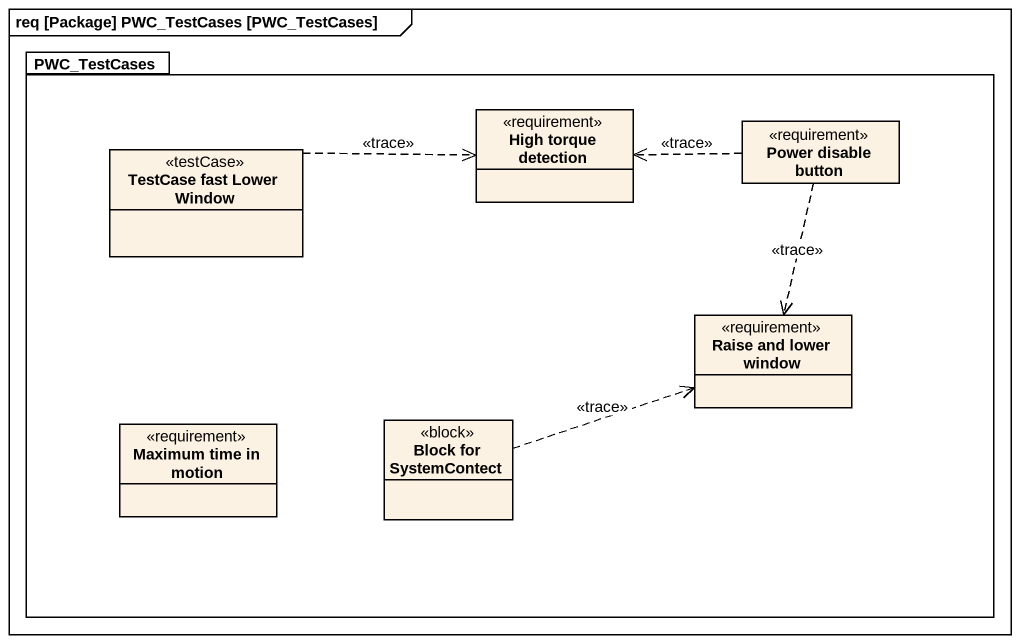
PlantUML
@startuml
mainframe req [Package] PWC_TestCases [PWC_TestCases]
hide circle
hide empty members
package PWC_TestCases {
  class "High torque detection" as High_torque_detection <<requirement>>
  class "Power disable button" as Power_disable_button <<requirement>>
  class "TestCase fast Lower Window" as TestCase_fast_Lower_Window <<testCase>>
  class "Raise and lower window" as Raise_and_lower_window <<requirement>>
  class "Maximum time in motion" as Maximum_time_in_motion <<requirement>>
  class "Block for SystemContect" as Block_for_SystemContect <<block>>
}
Power_disable_button .left.> High_torque_detection : <<trace>>
Power_disable_button ..> Raise_and_lower_window : <<trace>>
TestCase_fast_Lower_Window .right.> High_torque_detection : <<trace>>
Block_for_SystemContect .right.> Raise_and_lower_window : <<trace>>
@enduml
